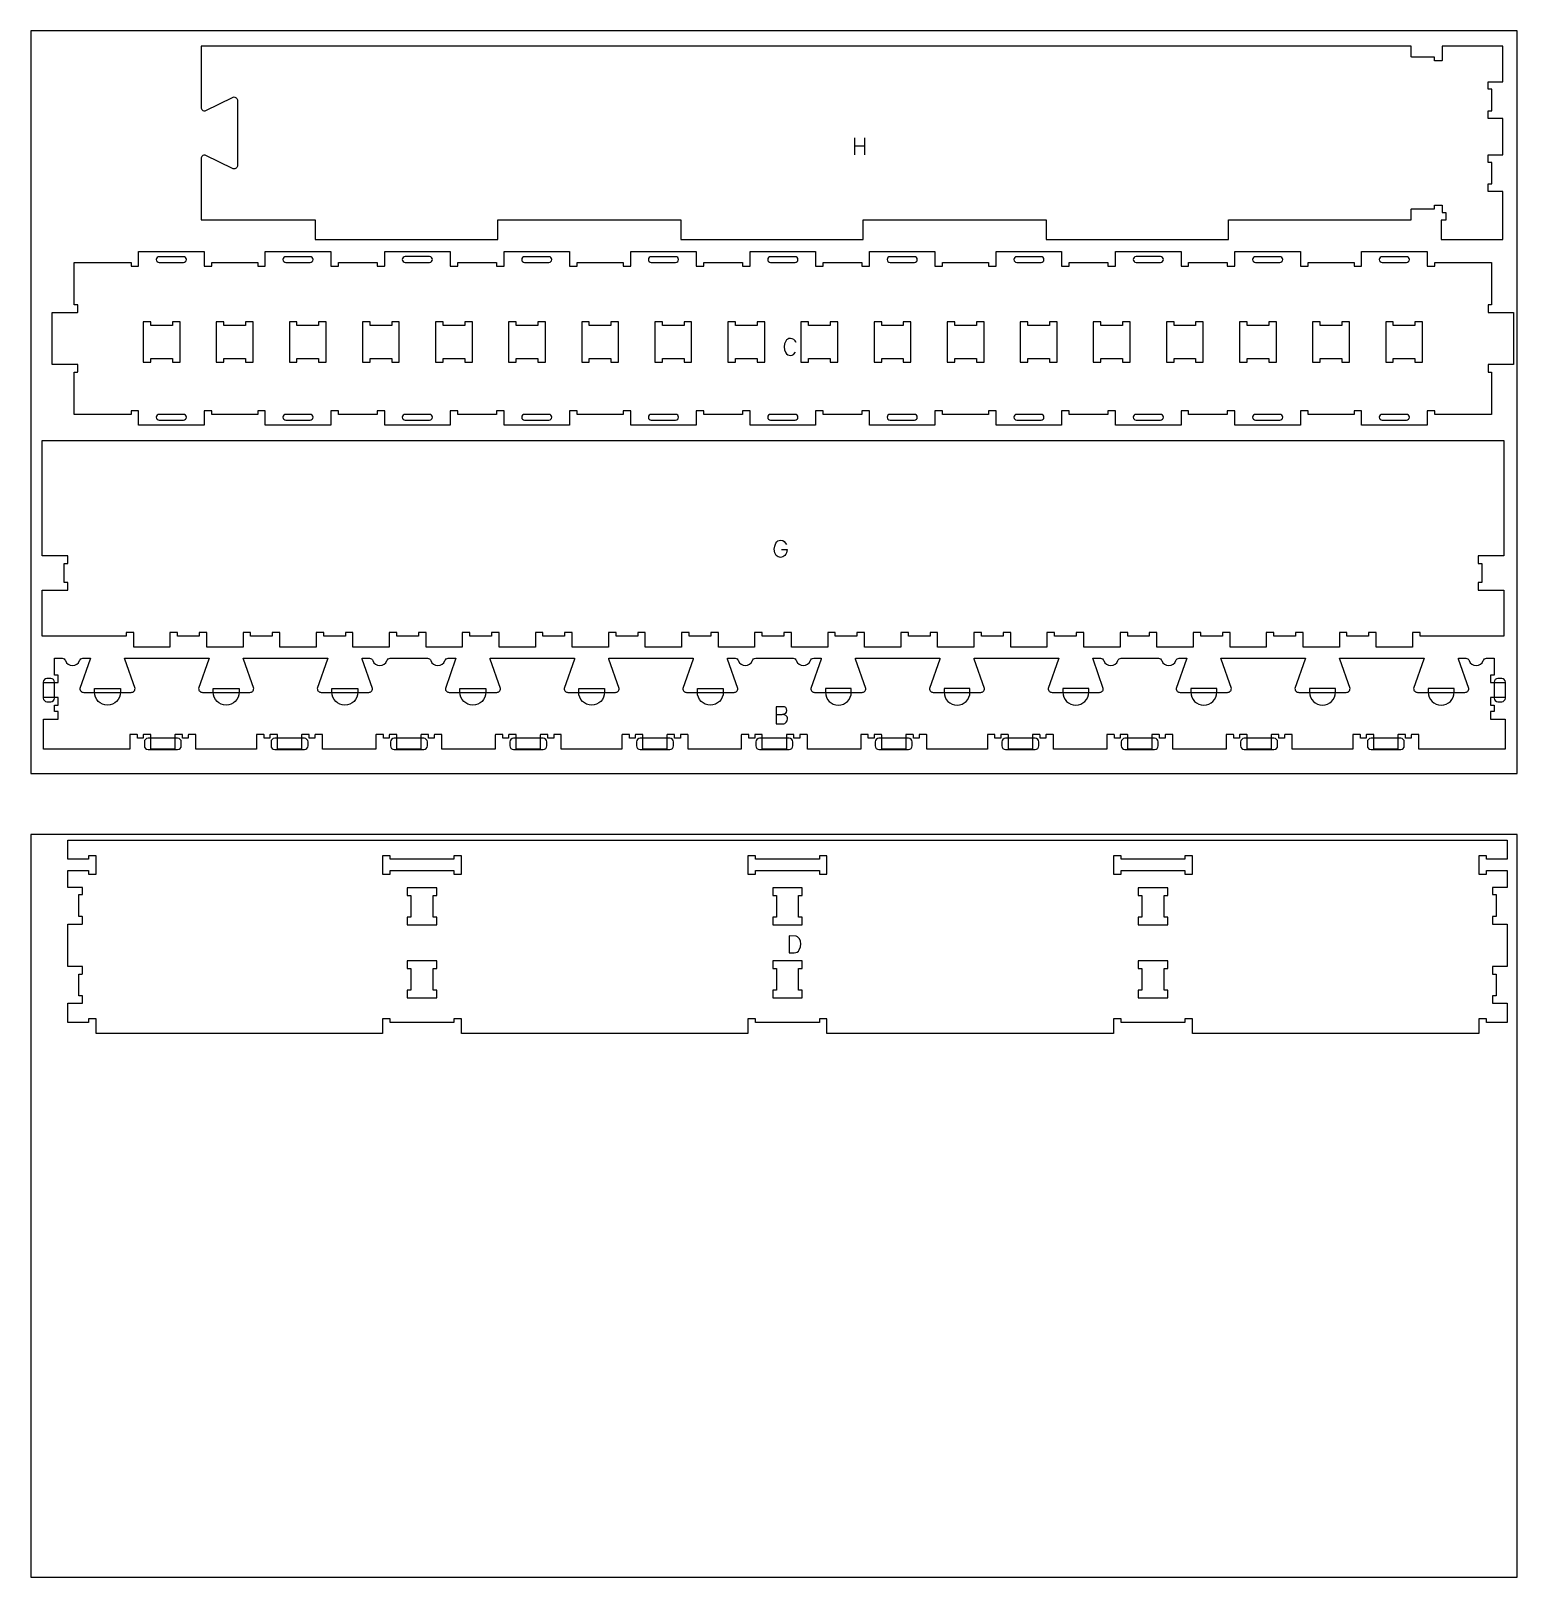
# Model space of a CAD drawing. Header units: millimetres. Extents: x -1220 to 1220, y -2590 to 4787.
# Drawn here: x -1220 to 1220, y -2590 to -50 of the extents above; entities that cross this region are included whole.
import ezdxf

# ---------------------------------------------------------------- set-up
doc = ezdxf.new("R2010")
doc.units = ezdxf.units.MM
for name, color, linetype, true_color in [('0_SHEET_SPRUCEPLY_2440X122', 1, 'Continuous', 0xff0000), ('1_ANYTOOL_1MMDEEP_LABELS_S', 2, 'Continuous', 0xffff00), ('3_ANYTOOL_CUTTHROUGH_INSID', 4, 'Continuous', 0x00ffff), ('4_ANYTOOL_CUTTHROUGH_OUTSI', 5, 'Continuous', 0x0000ff), ('5_ANYTOOL_HALF_MILL_9MM_IN', 3, 'Continuous', 0x00ff00)]:
    doc.layers.add(name, color=color, linetype=linetype, true_color=true_color)

msp = doc.modelspace()

# ---------------------------------------------------------------- linework, layer by layer
at = {"layer": '0_SHEET_SPRUCEPLY_2440X122'}
for points in [[(-1220, -50), (-1220, -1270), (1220, -1270), (1220, -50)], [(-1220, -1370), (-1220, -2590), (1220, -2590), (1220, -1370)]]:
    msp.add_lwpolyline(points, close=True, dxfattribs=at)
at = {"layer": '1_ANYTOOL_1MMDEEP_LABELS_S'}
for p, q in [((132.2, -225.7, 0), (132.2, -253.7, 0)), ((149.3, -253.7, 0), (149.3, -225.7, 0)), ((149.3, -239.4, 0), (132.2, -239.4, 0))]:
    msp.add_line(p, q, dxfattribs=at)
msp.add_lwpolyline([(36.2, -562.1, 0.131103), (32.7, -557.1), (30.1, -555.6), (27, -555.1), (24.6, -555.4), (22.5, -556.2), (20.7, -557.6), (19.2, -559.5), (17.2, -564.1), (16.6, -569.1), (17.2, -574.1), (19.2, -578.7), (20.7, -580.7), (22.6, -582), (24.8, -582.8), (27.3, -583.1), (30, -582.7), (32.2, -581.6), (35.5, -577.7)], format="xyb", dxfattribs=at)
for points in [[(12.3, -901.9), (21.4, -901.9), (20.4, -907.4), (19.4, -909.6), (17.9, -911.5), (14.5, -913.9), (10.8, -914.8), (8.9, -914.6), (7, -914), (3.7, -911.5), (2.3, -909.6), (1.3, -907.3), (0.5, -901.2), (1.1, -896.2), (3, -891.5), (4.4, -889.4), (6.3, -887.9), (8.7, -887), (11.4, -886.7), (14.4, -887.3), (16.8, -888.9), (20.3, -893.7)], [(3.4, -1172.9), (13.2, -1172.8), (18.5, -1171.4), (19.5, -1170.6), (20.3, -1169.4), (20.9, -1166.2), (20.5, -1163.6), (20, -1162.5), (19.3, -1161.7), (18.4, -1161), (17.4, -1160.5), (14.6, -1160.2), (3.4, -1160.2)], [(3.4, -1160.2), (3.4, -1188.2), (12.4, -1188.2), (14.8, -1188.2), (16.4, -1188.1), (17.8, -1187.7), (19.1, -1186.9), (20.1, -1185.8), (21.6, -1183.2), (22.1, -1180.2), (21.9, -1178.4), (21.4, -1176.9), (20.5, -1175.7), (19.4, -1174.8), (16.5, -1173.4), (13.2, -1172.8)]]:
    msp.add_lwpolyline(points, dxfattribs=at)
msp.add_lwpolyline([(24.9, -1536.5), (24.9, -1564.5), (32.9, -1564.4), (35.7, -1564.1), (38.1, -1563.2), (40.1, -1561.7), (41.5, -1559.7), (43.4, -1554.9), (44, -1549.8), (43.4, -1545.5), (41.6, -1541.6), (38.4, -1538), (36.4, -1537.1)], close=True, dxfattribs=at)
at = {"layer": '3_ANYTOOL_CUTTHROUGH_INSID'}
for points in [[(-969.5, -430.4, 1), (-969.5, -420.9), (-1009.5, -420.9, 1), (-1009.5, -430.4)], [(-761.5, -430.4, 1), (-761.5, -420.9), (-801.5, -420.9, 1), (-801.5, -430.4)], [(-565.5, -430.3, 1), (-565.5, -420.8), (-605.5, -420.8, 1), (-605.5, -430.3)], [(-369.5, -430.4, 1), (-369.5, -420.9), (-409.5, -420.9, 1), (-409.5, -430.4)], [(-161.5, -430.4, 1), (-161.5, -420.9), (-201.5, -420.9, 1), (-201.5, -430.4)], [(-5.5, -430.4), (34.5, -430.4, 1), (34.5, -420.9), (-5.5, -420.9, 1)], [(190.5, -430.4), (230.5, -430.4, 1), (230.5, -420.9), (190.5, -420.9, 1)], [(398.5, -430.4), (438.5, -430.4, 1), (438.5, -420.9), (398.5, -420.9, 1)], [(594.5, -430.3), (634.5, -430.3, 1), (634.5, -420.8), (594.5, -420.8, 1)], [(790.5, -430.4), (830.5, -430.4, 1), (830.5, -420.9), (790.5, -420.9, 1)], [(998.5, -430.4), (1038.5, -430.4, 1), (1038.5, -420.9), (998.5, -420.9, 1)], [(-969.5, -679.9), (-1009.5, -679.9, 1), (-1009.5, -689.4), (-969.5, -689.4, 1)], [(-761.5, -679.9), (-801.5, -679.9, 1), (-801.5, -689.4), (-761.5, -689.4, 1)], [(-565.5, -679.9), (-605.5, -679.9, 1), (-605.5, -689.4), (-565.5, -689.4, 1)], [(-369.5, -679.9), (-409.5, -679.9, 1), (-409.5, -689.4), (-369.5, -689.4, 1)], [(-161.5, -679.9), (-201.5, -679.9, 1), (-201.5, -689.4), (-161.5, -689.4, 1)], [(-5.5, -679.9, 1), (-5.5, -689.4), (34.5, -689.4, 1), (34.5, -679.9)], [(190.5, -679.9, 1), (190.5, -689.4), (230.5, -689.4, 1), (230.5, -679.9)], [(398.5, -679.9, 1), (398.5, -689.4), (438.5, -689.4, 1), (438.5, -679.9)], [(594.5, -679.9, 1), (594.5, -689.4), (634.5, -689.4, 1), (634.5, -679.9)], [(790.5, -679.9, 1), (790.5, -689.4), (830.5, -689.4, 1), (830.5, -679.9)], [(998.5, -679.9, 1), (998.5, -689.4), (1038.5, -689.4, 1), (1038.5, -679.9)]]:
    msp.add_lwpolyline(points, format="xyb", close=True, dxfattribs=at)
for points in [[(-1023.2, -588.3), (-987.7, -588.3), (-987.7, -594.3), (-975.2, -594.3), (-975.2, -527.8), (-987.7, -527.8), (-987.7, -533.8), (-1023.2, -533.8), (-1023.2, -527.8), (-1035.7, -527.8), (-1035.7, -594.3), (-1023.2, -594.3)], [(-903.2, -588.3), (-867.7, -588.3), (-867.7, -594.3), (-855.2, -594.3), (-855.2, -527.8), (-867.7, -527.8), (-867.7, -533.8), (-903.2, -533.8), (-903.2, -527.8), (-915.7, -527.8), (-915.7, -594.3), (-903.2, -594.3)], [(-783.2, -588.3), (-747.7, -588.3), (-747.7, -594.3), (-735.2, -594.3), (-735.2, -527.8), (-747.7, -527.8), (-747.7, -533.8), (-783.2, -533.8), (-783.2, -527.8), (-795.7, -527.8), (-795.7, -594.3), (-783.2, -594.3)], [(-663.2, -588.3), (-627.7, -588.3), (-627.7, -594.3), (-615.2, -594.3), (-615.2, -527.8), (-627.7, -527.8), (-627.7, -533.8), (-663.2, -533.8), (-663.2, -527.8), (-675.7, -527.8), (-675.7, -594.3), (-663.2, -594.3)], [(-543.2, -588.3), (-507.7, -588.3), (-507.7, -594.3), (-495.2, -594.3), (-495.2, -527.8), (-507.7, -527.8), (-507.7, -533.8), (-543.2, -533.8), (-543.2, -527.8), (-555.7, -527.8), (-555.7, -594.3), (-543.2, -594.3)], [(-423.2, -588.3), (-387.7, -588.3), (-387.7, -594.3), (-375.2, -594.3), (-375.2, -527.8), (-387.7, -527.8), (-387.7, -533.8), (-423.2, -533.8), (-423.2, -527.8), (-435.7, -527.8), (-435.7, -594.3), (-423.2, -594.3)], [(-303.2, -588.3), (-267.7, -588.3), (-267.7, -594.3), (-255.2, -594.3), (-255.2, -527.8), (-267.7, -527.8), (-267.7, -533.8), (-303.2, -533.8), (-303.2, -527.8), (-315.7, -527.8), (-315.7, -594.3), (-303.2, -594.3)], [(-183.2, -588.3), (-147.7, -588.3), (-147.7, -594.3), (-135.2, -594.3), (-135.2, -527.8), (-147.7, -527.8), (-147.7, -533.8), (-183.2, -533.8), (-183.2, -527.8), (-195.7, -527.8), (-195.7, -594.3), (-183.2, -594.3)], [(-63.2, -588.3), (-27.7, -588.3), (-27.7, -594.3), (-15.2, -594.3), (-15.2, -527.8), (-27.7, -527.8), (-27.7, -533.8), (-63.2, -533.8), (-63.2, -527.8), (-75.7, -527.8), (-75.7, -594.3), (-63.2, -594.3)], [(56.8, -594.3), (56.8, -588.3), (92.3, -588.3), (92.3, -594.3), (104.8, -594.3), (104.8, -527.8), (92.3, -527.8), (92.3, -533.8), (56.8, -533.8), (56.8, -527.8), (44.3, -527.8), (44.3, -594.3)], [(176.8, -594.3), (176.8, -588.3), (212.3, -588.3), (212.3, -594.3), (224.8, -594.3), (224.8, -527.8), (212.3, -527.8), (212.3, -533.8), (176.8, -533.8), (176.8, -527.8), (164.3, -527.8), (164.3, -594.3)], [(296.8, -594.3), (296.8, -588.3), (332.3, -588.3), (332.3, -594.3), (344.8, -594.3), (344.8, -527.8), (332.3, -527.8), (332.3, -533.8), (296.8, -533.8), (296.8, -527.8), (284.3, -527.8), (284.3, -594.3)], [(416.8, -594.3), (416.8, -588.3), (452.3, -588.3), (452.3, -594.3), (464.8, -594.3), (464.8, -527.8), (452.3, -527.8), (452.3, -533.8), (416.8, -533.8), (416.8, -527.8), (404.3, -527.8), (404.3, -594.3)], [(536.8, -594.3), (536.8, -588.3), (572.3, -588.3), (572.3, -594.3), (584.8, -594.3), (584.8, -527.8), (572.3, -527.8), (572.3, -533.8), (536.8, -533.8), (536.8, -527.8), (524.3, -527.8), (524.3, -594.3)], [(656.8, -594.3), (656.8, -588.3), (692.3, -588.3), (692.3, -594.3), (704.8, -594.3), (704.8, -527.8), (692.3, -527.8), (692.3, -533.8), (656.8, -533.8), (656.8, -527.8), (644.3, -527.8), (644.3, -594.3)], [(776.8, -594.3), (776.8, -588.3), (812.3, -588.3), (812.3, -594.3), (824.8, -594.3), (824.8, -527.8), (812.3, -527.8), (812.3, -533.8), (776.8, -533.8), (776.8, -527.8), (764.3, -527.8), (764.3, -594.3)], [(896.8, -594.3), (896.8, -588.3), (932.3, -588.3), (932.3, -594.3), (944.8, -594.3), (944.8, -527.8), (932.3, -527.8), (932.3, -533.8), (896.8, -533.8), (896.8, -527.8), (884.3, -527.8), (884.3, -594.3)], [(1016.8, -594.3), (1016.8, -588.3), (1052.3, -588.3), (1052.3, -594.3), (1064.8, -594.3), (1064.8, -527.8), (1052.3, -527.8), (1052.3, -533.8), (1016.8, -533.8), (1016.8, -527.8), (1004.3, -527.8), (1004.3, -594.3)], [(-513, -1404.9), (-525.5, -1404.9), (-525.5, -1410.9), (-630.2, -1410.9), (-630.2, -1404.9), (-642.7, -1404.9), (-642.7, -1435.4), (-630.2, -1435.4), (-630.2, -1429.4), (-525.5, -1429.4), (-525.5, -1435.4), (-513, -1435.4)], [(87, -1404.9), (74.5, -1404.9), (74.5, -1410.9), (-30.2, -1410.9), (-30.2, -1404.9), (-42.7, -1404.9), (-42.7, -1435.4), (-30.2, -1435.4), (-30.2, -1429.4), (74.5, -1429.4), (74.5, -1435.4), (87, -1435.4)], [(687, -1404.9), (674.5, -1404.9), (674.5, -1410.9), (569.8, -1410.9), (569.8, -1404.9), (557.3, -1404.9), (557.3, -1435.4), (569.8, -1435.4), (569.8, -1429.4), (674.5, -1429.4), (674.5, -1435.4), (687, -1435.4)], [(-602.1, -1470.4), (-596.1, -1470.4), (-596.1, -1505.9), (-602.1, -1505.9), (-602.1, -1518.4), (-553.6, -1518.4), (-553.6, -1505.9), (-559.6, -1505.9), (-559.6, -1470.4), (-553.6, -1470.4), (-553.6, -1457.9), (-602.1, -1457.9)], [(-2.1, -1470.4), (3.9, -1470.4), (3.9, -1505.9), (-2.1, -1505.9), (-2.1, -1518.4), (46.4, -1518.4), (46.4, -1505.9), (40.4, -1505.9), (40.4, -1470.4), (46.4, -1470.4), (46.4, -1457.9), (-2.1, -1457.9)], [(597.9, -1470.4), (603.9, -1470.4), (603.9, -1505.9), (597.9, -1505.9), (597.9, -1518.4), (646.4, -1518.4), (646.4, -1505.9), (640.4, -1505.9), (640.4, -1470.4), (646.4, -1470.4), (646.4, -1457.9), (597.9, -1457.9)], [(-602.1, -1590.4), (-596.1, -1590.4), (-596.1, -1625.9), (-602.1, -1625.9), (-602.1, -1638.4), (-553.6, -1638.4), (-553.6, -1625.9), (-559.6, -1625.9), (-559.6, -1590.4), (-553.6, -1590.4), (-553.6, -1577.9), (-602.1, -1577.9)], [(-2.1, -1590.4), (3.9, -1590.4), (3.9, -1625.9), (-2.1, -1625.9), (-2.1, -1638.4), (46.4, -1638.4), (46.4, -1625.9), (40.4, -1625.9), (40.4, -1590.4), (46.4, -1590.4), (46.4, -1577.9), (-2.1, -1577.9)], [(597.9, -1590.4), (603.9, -1590.4), (603.9, -1625.9), (597.9, -1625.9), (597.9, -1638.4), (646.4, -1638.4), (646.4, -1625.9), (640.4, -1625.9), (640.4, -1590.4), (646.4, -1590.4), (646.4, -1577.9), (597.9, -1577.9)]]:
    msp.add_lwpolyline(points, close=True, dxfattribs=at)
at = {"layer": '4_ANYTOOL_CUTTHROUGH_OUTSI'}
for points in [[(-940.6, -175.6, 0.461531), (-933.9, -181.3), (-887.9, -158.6), (-887.9, -158.6, -0.463455), (-880.6, -164.7), (-880.6, -270.6, -0.463455), (-887.9, -276.7), (-887.9, -276.7), (-933.9, -254.1, 0.461531), (-940.6, -259.7), (-940.6, -360.4), (-753.4, -360.4, -0.414214), (-753.1, -360.7), (-753.1, -392.4), (-453.6, -392.4), (-453.6, -360.7, -0.414214), (-453.4, -360.4), (-153.4, -360.4, -0.414214), (-153.1, -360.7), (-153.1, -392.4), (146.4, -392.4), (146.4, -360.7, -0.414214), (146.6, -360.4), (446.6, -360.4, -0.414214), (446.9, -360.7), (446.9, -392.4), (746.4, -392.4), (746.4, -360.7, -0.414214), (746.6, -360.4), (1046.4, -360.4), (1046.4, -342.7, -0.414214), (1046.6, -342.4), (1084.4, -342.4), (1084.4, -336.7, -0.414214), (1084.6, -336.4), (1096.6, -336.4, -0.414214), (1096.9, -336.7), (1096.9, -348.4), (1102.6, -348.4, -0.414214), (1102.9, -348.7), (1102.9, -360.7, -0.414214), (1102.6, -360.9), (1095.5, -360.9), (1095.5, -392.4), (1196.4, -392.4), (1196.4, -313.9), (1172.6, -313.9, -0.414214), (1172.4, -313.7), (1172.4, -301.7, -0.414214), (1172.6, -301.4), (1178.4, -301.4), (1178.4, -265.9), (1172.6, -265.9, -0.414214), (1172.4, -265.7), (1172.4, -253.7, -0.414214), (1172.6, -253.4), (1196.4, -253.4), (1196.4, -193.9), (1172.6, -193.9, -0.414214), (1172.4, -193.7), (1172.4, -181.7, -0.414214), (1172.6, -181.4), (1178.4, -181.4), (1178.4, -145.9), (1172.6, -145.9, -0.414214), (1172.4, -145.7), (1172.4, -133.7, -0.414214), (1172.6, -133.4), (1196.4, -133.4), (1196.4, -74.9), (1096.9, -74.9), (1096.9, -98.7, -0.414214), (1096.6, -98.9), (1084.6, -98.9, -0.414214), (1084.4, -98.7), (1084.4, -92.9), (1046.6, -92.9, -0.414214), (1046.4, -92.7), (1046.4, -74.9), (-940.6, -74.9)], [(-115.2, -674.1, 0.414214), (-115.5, -673.9), (-127.5, -673.9, 0.414214), (-127.7, -674.1), (-127.7, -697.9), (-235.2, -697.9), (-235.2, -674.1, 0.414214), (-235.5, -673.9), (-247.5, -673.9, 0.414214), (-247.7, -674.1), (-247.7, -679.9), (-323.2, -679.9), (-323.2, -674.1, 0.414214), (-323.5, -673.9), (-335.5, -673.9, 0.414214), (-335.7, -674.1), (-335.7, -697.9), (-443.2, -697.9), (-443.2, -674.1, 0.414214), (-443.5, -673.9), (-455.5, -673.9, 0.414214), (-455.7, -674.1), (-455.7, -679.9), (-519.2, -679.9), (-519.2, -674.2, 0.414214), (-519.5, -673.9), (-531.5, -673.9, 0.414214), (-531.7, -674.2), (-531.7, -697.9), (-639.2, -697.9), (-639.2, -674.2, 0.414214), (-639.5, -673.9), (-651.5, -673.9, 0.414214), (-651.7, -674.2), (-651.7, -679.9), (-715.2, -679.9), (-715.2, -674.1, 0.414214), (-715.5, -673.9), (-727.5, -673.9, 0.414214), (-727.7, -674.1), (-727.7, -697.9), (-835.2, -697.9), (-835.2, -674.1, 0.414214), (-835.5, -673.9), (-847.5, -673.9, 0.414214), (-847.7, -674.1), (-847.7, -679.9), (-923.2, -679.9), (-923.2, -674.1, 0.414214), (-923.5, -673.9), (-935.5, -673.9, 0.414214), (-935.7, -674.1), (-935.7, -697.9), (-1043.2, -697.9), (-1043.2, -674.1, 0.414214), (-1043.5, -673.9), (-1055.5, -673.9, 0.414214), (-1055.7, -674.1), (-1055.7, -679.9), (-1149.2, -679.9), (-1149.2, -610.4), (-1143.5, -610.4, 0.414214), (-1143.2, -610.1), (-1143.2, -598.1, 0.414214), (-1143.5, -597.9), (-1185.2, -597.9), (-1185.2, -512.4), (-1143.5, -512.4, 0.414214), (-1143.2, -512.1), (-1143.2, -500.1, 0.414214), (-1143.5, -499.9), (-1149.2, -499.9), (-1149.2, -430.4), (-1055.7, -430.4), (-1055.7, -436.1, 0.414214), (-1055.5, -436.4), (-1043.5, -436.4, 0.414214), (-1043.2, -436.1), (-1043.2, -412.4), (-935.7, -412.4), (-935.7, -436.1, 0.414214), (-935.5, -436.4), (-923.5, -436.4, 0.414214), (-923.2, -436.1), (-923.2, -430.4), (-847.7, -430.4), (-847.7, -436.1, 0.414214), (-847.5, -436.4), (-835.5, -436.4, 0.414214), (-835.2, -436.1), (-835.2, -412.4), (-727.7, -412.4), (-727.7, -436.1, 0.414214), (-727.5, -436.4), (-715.5, -436.4, 0.414214), (-715.2, -436.1), (-715.2, -430.4), (-651.7, -430.3), (-651.7, -436.1, 0.414214), (-651.5, -436.3), (-639.5, -436.3, 0.414214), (-639.2, -436.1), (-639.2, -412.3), (-531.7, -412.3), (-531.7, -436.1, 0.414214), (-531.5, -436.3), (-519.5, -436.3, 0.414214), (-519.2, -436.1), (-519.2, -430.3), (-455.7, -430.4), (-455.7, -436.1, 0.414214), (-455.5, -436.4), (-443.5, -436.4, 0.414214), (-443.2, -436.1), (-443.2, -412.4), (-335.7, -412.4), (-335.7, -436.1, 0.414214), (-335.5, -436.4), (-323.5, -436.4, 0.414214), (-323.2, -436.1), (-323.2, -430.4), (-247.7, -430.4), (-247.7, -436.1, 0.414214), (-247.5, -436.4), (-235.5, -436.4, 0.414214), (-235.2, -436.1), (-235.2, -412.4), (-127.7, -412.4), (-127.7, -436.1, 0.414214), (-127.5, -436.4), (-115.5, -436.4, 0.414214), (-115.2, -436.1), (-115.2, -430.4), (-51.7, -430.4), (-51.7, -436.1, 0.414214), (-51.5, -436.4), (-39.5, -436.4, 0.414214), (-39.2, -436.1), (-39.2, -412.4), (68.3, -412.4), (68.3, -436.1, 0.414214), (68.5, -436.4), (80.5, -436.4, 0.414214), (80.8, -436.1), (80.8, -430.4), (144.3, -430.4), (144.3, -436.1, 0.414214), (144.5, -436.4), (156.5, -436.4, 0.414214), (156.8, -436.1), (156.8, -412.4), (264.3, -412.4), (264.3, -436.1, 0.414214), (264.5, -436.4), (276.5, -436.4, 0.414214), (276.8, -436.1), (276.8, -430.4), (352.3, -430.4), (352.3, -436.1, 0.414214), (352.5, -436.4), (364.5, -436.4, 0.414214), (364.8, -436.1), (364.8, -412.4), (472.3, -412.4), (472.3, -436.1, 0.414214), (472.5, -436.4), (484.5, -436.4, 0.414214), (484.8, -436.1), (484.8, -430.4), (548.3, -430.3), (548.3, -436.1, 0.414214), (548.5, -436.3), (560.5, -436.3, 0.414214), (560.8, -436.1), (560.8, -412.3), (668.3, -412.3), (668.3, -436.1, 0.414214), (668.5, -436.3), (680.5, -436.3, 0.414214), (680.8, -436.1), (680.8, -430.3), (744.3, -430.4), (744.3, -436.1, 0.414214), (744.5, -436.4), (756.5, -436.4, 0.414214), (756.8, -436.1), (756.8, -412.4), (864.3, -412.4), (864.3, -436.1, 0.414214), (864.5, -436.4), (876.5, -436.4, 0.414214), (876.8, -436.1), (876.8, -430.4), (952.3, -430.4), (952.3, -436.1, 0.414214), (952.5, -436.4), (964.5, -436.4, 0.414214), (964.8, -436.1), (964.8, -412.4), (1072.3, -412.4), (1072.3, -436.1, 0.414214), (1072.5, -436.4), (1084.5, -436.4, 0.414214), (1084.8, -436.1), (1084.8, -430.4), (1178.3, -430.4), (1178.3, -499.9), (1172.5, -499.9, 0.414214), (1172.3, -500.1), (1172.3, -512.1, 0.414214), (1172.5, -512.4), (1214.3, -512.4), (1214.3, -597.9), (1172.5, -597.9, 0.414214), (1172.3, -598.1), (1172.3, -610.1, 0.414214), (1172.5, -610.4), (1178.3, -610.4), (1178.3, -679.9), (1084.8, -679.9), (1084.8, -674.1, 0.414214), (1084.5, -673.9), (1072.5, -673.9, 0.414214), (1072.3, -674.1), (1072.3, -697.9), (964.8, -697.9), (964.8, -674.1, 0.414214), (964.5, -673.9), (952.5, -673.9, 0.414214), (952.3, -674.1), (952.3, -679.9), (876.8, -679.9), (876.8, -674.1, 0.414214), (876.5, -673.9), (864.5, -673.9, 0.414214), (864.3, -674.1), (864.3, -697.9), (756.8, -697.9), (756.8, -674.1, 0.414214), (756.5, -673.9), (744.5, -673.9, 0.414214), (744.3, -674.1), (744.3, -679.9), (680.8, -679.9), (680.8, -674.2, 0.414214), (680.5, -673.9), (668.5, -673.9, 0.414214), (668.3, -674.2), (668.3, -697.9), (560.8, -697.9), (560.8, -674.2, 0.414214), (560.5, -673.9), (548.5, -673.9, 0.414214), (548.3, -674.2), (548.3, -679.9), (484.8, -679.9), (484.8, -674.1, 0.414214), (484.5, -673.9), (472.5, -673.9, 0.414214), (472.3, -674.1), (472.3, -697.9), (364.8, -697.9), (364.8, -674.1, 0.414214), (364.5, -673.9), (352.5, -673.9, 0.414214), (352.3, -674.1), (352.3, -679.9), (276.8, -679.9), (276.8, -674.1, 0.414214), (276.5, -673.9), (264.5, -673.9, 0.414214), (264.3, -674.1), (264.3, -697.9), (156.8, -697.9), (156.8, -674.1, 0.414214), (156.5, -673.9), (144.5, -673.9, 0.414214), (144.3, -674.1), (144.3, -679.9), (80.8, -679.9), (80.8, -674.1, 0.414214), (80.5, -673.9), (68.5, -673.9, 0.414214), (68.3, -674.1), (68.3, -697.9), (-39.2, -697.9), (-39.2, -674.1, 0.414214), (-39.5, -673.9), (-51.5, -673.9, 0.414214), (-51.7, -674.1), (-51.7, -679.9), (-115.2, -679.9)], [(1060.7, -1038.4, 0.414214), (1060.5, -1038.2), (1048.5, -1038.2, 0.414214), (1048.2, -1038.4), (1048.2, -1062.2), (988.7, -1062.2), (988.7, -1038.4, 0.414214), (988.5, -1038.2), (976.5, -1038.2, 0.414214), (976.2, -1038.4), (976.2, -1044.2), (940.7, -1044.2), (940.7, -1038.4, 0.414214), (940.5, -1038.2), (928.5, -1038.2, 0.414214), (928.2, -1038.4), (928.2, -1062.2), (868.7, -1062.2), (868.7, -1038.4, 0.414214), (868.5, -1038.2), (856.5, -1038.2, 0.414214), (856.2, -1038.4), (856.2, -1044.2), (820.7, -1044.2), (820.7, -1038.4, 0.414214), (820.5, -1038.2), (808.5, -1038.2, 0.414214), (808.2, -1038.4), (808.2, -1062.2), (748.7, -1062.2), (748.7, -1038.4, 0.414214), (748.5, -1038.2), (736.5, -1038.2, 0.414214), (736.2, -1038.4), (736.2, -1044.2), (700.7, -1044.2), (700.7, -1038.4, 0.414214), (700.5, -1038.2), (688.5, -1038.2, 0.414214), (688.2, -1038.4), (688.2, -1062.2), (628.7, -1062.2), (628.7, -1038.4, 0.414214), (628.5, -1038.2), (616.5, -1038.2, 0.414214), (616.2, -1038.4), (616.2, -1044.2), (580.7, -1044.2), (580.7, -1038.4, 0.414214), (580.5, -1038.2), (568.5, -1038.2, 0.414214), (568.2, -1038.4), (568.2, -1062.2), (508.7, -1062.2), (508.7, -1038.4, 0.414214), (508.5, -1038.2), (496.5, -1038.2, 0.414214), (496.2, -1038.4), (496.2, -1044.2), (460.7, -1044.2), (460.7, -1038.4, 0.414214), (460.5, -1038.2), (448.5, -1038.2, 0.414214), (448.2, -1038.4), (448.2, -1062.2), (388.7, -1062.2), (388.7, -1038.4, 0.414214), (388.5, -1038.2), (376.5, -1038.2, 0.414214), (376.2, -1038.4), (376.2, -1044.2), (340.7, -1044.2), (340.7, -1038.4, 0.414214), (340.5, -1038.2), (328.5, -1038.2, 0.414214), (328.2, -1038.4), (328.2, -1062.2), (268.7, -1062.2), (268.7, -1038.4, 0.414214), (268.5, -1038.2), (256.5, -1038.2, 0.414214), (256.2, -1038.4), (256.2, -1044.2), (220.7, -1044.2), (220.7, -1038.4, 0.414213), (220.5, -1038.2), (208.5, -1038.2, 0.414214), (208.2, -1038.4), (208.2, -1062.2), (148.7, -1062.2), (148.7, -1038.4, 0.414214), (148.5, -1038.2), (136.5, -1038.2, 0.414214), (136.2, -1038.4), (136.2, -1044.2), (100.7, -1044.2), (100.7, -1038.4, 0.414213), (100.5, -1038.2), (88.5, -1038.2, 0.414214), (88.2, -1038.4), (88.2, -1062.2), (28.7, -1062.2), (28.7, -1038.4, 0.414214), (28.5, -1038.2), (16.5, -1038.2, 0.414214), (16.2, -1038.4), (16.2, -1044.2), (-19.3, -1044.2), (-19.3, -1038.4, 0.414214), (-19.5, -1038.2), (-31.5, -1038.2, 0.414214), (-31.8, -1038.4), (-31.8, -1062.2), (-91.3, -1062.2), (-91.3, -1038.4, 0.414214), (-91.5, -1038.2), (-103.5, -1038.2, 0.414214), (-103.8, -1038.4), (-103.8, -1044.2), (-139.3, -1044.2), (-139.3, -1038.4, 0.414214), (-139.5, -1038.2), (-151.5, -1038.2, 0.414214), (-151.8, -1038.4), (-151.8, -1062.2), (-211.3, -1062.2), (-211.3, -1038.4, 0.414214), (-211.5, -1038.2), (-223.5, -1038.2, 0.414214), (-223.8, -1038.4), (-223.8, -1044.2), (-259.3, -1044.2), (-259.3, -1038.4, 0.414214), (-259.5, -1038.2), (-271.5, -1038.2, 0.414214), (-271.8, -1038.4), (-271.8, -1062.2), (-331.3, -1062.2), (-331.3, -1038.4, 0.414214), (-331.5, -1038.2), (-343.5, -1038.2, 0.414214), (-343.8, -1038.4), (-343.8, -1044.2), (-379.3, -1044.2), (-379.3, -1038.4, 0.414214), (-379.5, -1038.2), (-391.5, -1038.2, 0.414214), (-391.8, -1038.4), (-391.8, -1062.2), (-451.3, -1062.2), (-451.3, -1038.4, 0.414214), (-451.5, -1038.2), (-463.5, -1038.2, 0.414214), (-463.8, -1038.4), (-463.8, -1044.2), (-499.3, -1044.2), (-499.3, -1038.4, 0.414214), (-499.5, -1038.2), (-511.5, -1038.2, 0.414214), (-511.8, -1038.4), (-511.8, -1062.2), (-571.3, -1062.2), (-571.3, -1038.4, 0.414214), (-571.5, -1038.2), (-583.5, -1038.2, 0.414214), (-583.8, -1038.4), (-583.8, -1044.2), (-619.3, -1044.2), (-619.3, -1038.4, 0.414214), (-619.5, -1038.2), (-631.5, -1038.2, 0.414214), (-631.8, -1038.4), (-631.8, -1062.2), (-691.3, -1062.2), (-691.3, -1038.4, 0.414214), (-691.5, -1038.2), (-703.5, -1038.2, 0.414214), (-703.8, -1038.4), (-703.8, -1044.2), (-739.3, -1044.2), (-739.3, -1038.4, 0.414214), (-739.5, -1038.2), (-751.5, -1038.2, 0.414214), (-751.8, -1038.4), (-751.8, -1062.2), (-811.3, -1062.2), (-811.3, -1038.4, 0.414214), (-811.5, -1038.2), (-823.5, -1038.2, 0.414214), (-823.8, -1038.4), (-823.8, -1044.2), (-859.3, -1044.2), (-859.3, -1038.4, 0.414214), (-859.5, -1038.2), (-871.5, -1038.2, 0.414214), (-871.8, -1038.4), (-871.8, -1062.2), (-931.3, -1062.2), (-931.3, -1038.4, 0.414214), (-931.5, -1038.2), (-943.5, -1038.2, 0.414214), (-943.8, -1038.4), (-943.8, -1044.2), (-979.3, -1044.2), (-979.3, -1038.4, 0.414214), (-979.5, -1038.2), (-991.5, -1038.2, 0.414214), (-991.8, -1038.4), (-991.8, -1062.2), (-1051.3, -1062.2), (-1051.3, -1038.4, 0.414214), (-1051.5, -1038.2), (-1063.5, -1038.2, 0.414214), (-1063.8, -1038.4), (-1063.8, -1044.2), (-1201.3, -1044.2), (-1201.3, -968.7), (-1159.5, -968.7, 0.414214), (-1159.3, -968.4), (-1159.3, -956.4, 0.414214), (-1159.5, -956.2), (-1165.3, -956.2), (-1165.3, -924.7), (-1159.5, -924.7, 0.414214), (-1159.3, -924.4), (-1159.3, -912.4, 0.414214), (-1159.5, -912.2), (-1201.3, -912.2), (-1201.3, -722.7), (1198.2, -722.7), (1198.2, -912.2), (1156.5, -912.2, 0.414214), (1156.2, -912.4), (1156.2, -924.4, 0.414214), (1156.5, -924.7), (1162.2, -924.7), (1162.2, -956.2), (1156.5, -956.2, 0.414214), (1156.2, -956.4), (1156.2, -968.4, 0.414214), (1156.5, -968.7), (1198.2, -968.7), (1198.2, -1044.2), (1060.7, -1044.2)], [(-30.1, -1080.6), (31.2, -1080.6, -0.317837), (36.6, -1084.5, 0.707107), (59.7, -1084.5, -0.317837), (65.2, -1080.6), (77.6, -1080.6), (77.3, -1082), (60.4, -1130.3), (60.4, -1130.4, 0.414214), (66.7, -1136.6), (144.7, -1136.6, 0.414214), (150.9, -1130.4), (150.9, -1130.3), (134, -1082), (133.8, -1080.6), (272.5, -1080.6), (272.2, -1082), (255.3, -1130.3), (255.3, -1130.4, 0.414214), (261.6, -1136.6), (339.6, -1136.6, 0.414214), (345.8, -1130.4), (345.8, -1130.3), (328.9, -1082), (328.7, -1080.6), (467.4, -1080.6), (467.1, -1082), (450.2, -1130.3), (450.2, -1130.4, 0.414214), (456.5, -1136.6), (534.5, -1136.6, 0.414214), (540.7, -1130.4), (540.7, -1130.3), (523.8, -1082), (523.6, -1080.6), (536, -1080.6, -0.317837), (541.4, -1084.5, 0.707107), (564.5, -1084.5, -0.317837), (569.9, -1080.6), (631.2, -1080.6, -0.317837), (636.6, -1084.5, 0.707107), (659.7, -1084.5, -0.317837), (665.2, -1080.6), (677.6, -1080.6), (677.3, -1082), (660.4, -1130.3), (660.4, -1130.4, 0.414214), (666.7, -1136.6), (744.7, -1136.6, 0.414214), (750.9, -1130.4), (750.9, -1130.3), (734, -1082), (733.8, -1080.6), (872.5, -1080.6), (872.2, -1082), (855.3, -1130.3), (855.3, -1130.4, 0.414214), (861.6, -1136.6), (939.6, -1136.6, 0.414214), (945.8, -1130.4), (945.8, -1130.3), (928.9, -1082), (928.7, -1080.6), (1067.4, -1080.6), (1067.1, -1082), (1050.2, -1130.3), (1050.2, -1130.4, 0.414214), (1056.5, -1136.6), (1134.5, -1136.6, 0.414214), (1140.7, -1130.4), (1140.7, -1130.3), (1123.8, -1082), (1123.6, -1080.6), (1136, -1080.6, -0.317837), (1141.4, -1084.5, 0.707107), (1164.5, -1084.5, -0.317837), (1169.9, -1080.6), (1182.3, -1080.6), (1182.3, -1108.1), (1176.6, -1108.1, 0.414214), (1176.3, -1108.4), (1176.3, -1120.4, 0.414214), (1176.6, -1120.6), (1200.3, -1120.6), (1200.3, -1145.1), (1176.6, -1145.1, 0.414214), (1176.3, -1145.4), (1176.3, -1157.4, 0.414214), (1176.6, -1157.6), (1182.3, -1157.6), (1182.3, -1168.1), (1176.6, -1168.1, 0.414214), (1176.3, -1168.4), (1176.3, -1180.4, 0.414214), (1176.6, -1180.6), (1200.3, -1180.6), (1200.3, -1230.1), (1058.8, -1230.1), (1058.8, -1206.4, 0.414214), (1058.6, -1206.1), (1046.6, -1206.1, 0.414214), (1046.3, -1206.4), (1046.3, -1212.1), (1036.8, -1212.1), (1036.8, -1206.4, 0.414214), (1036.6, -1206.1), (1024.6, -1206.1, 0.414214), (1024.3, -1206.4), (1024.3, -1230.1), (984.8, -1230.1), (984.8, -1206.4, 0.414214), (984.6, -1206.1), (972.6, -1206.1, 0.414214), (972.3, -1206.4), (972.3, -1212.1), (962.8, -1212.1), (962.8, -1206.4, 0.414214), (962.6, -1206.1), (950.6, -1206.1, 0.414214), (950.3, -1206.4), (950.3, -1230.1), (850.8, -1230.1), (850.8, -1206.4, 0.414214), (850.6, -1206.1), (838.6, -1206.1, 0.414214), (838.3, -1206.4), (838.3, -1212.1), (828.8, -1212.1), (828.8, -1206.4, 0.414214), (828.6, -1206.1), (816.6, -1206.1, 0.414214), (816.3, -1206.4), (816.3, -1230.1), (776.8, -1230.1), (776.8, -1206.4, 0.414214), (776.6, -1206.1), (764.6, -1206.1, 0.414214), (764.3, -1206.4), (764.3, -1212.1), (754.8, -1212.1), (754.8, -1206.4, 0.414214), (754.6, -1206.1), (742.6, -1206.1, 0.414214), (742.3, -1206.4), (742.3, -1230.1), (654.8, -1230.1), (654.8, -1206.4, 0.414214), (654.6, -1206.1), (642.6, -1206.1, 0.414214), (642.3, -1206.4), (642.3, -1212.1), (632.8, -1212.1), (632.8, -1206.4, 0.414214), (632.6, -1206.1), (620.6, -1206.1, 0.414214), (620.3, -1206.4), (620.3, -1230.1), (580.8, -1230.1), (580.8, -1206.4, 0.414214), (580.6, -1206.1), (568.6, -1206.1, 0.414214), (568.3, -1206.4), (568.3, -1212.1), (558.8, -1212.1), (558.8, -1206.4, 0.414214), (558.6, -1206.1), (546.6, -1206.1, 0.414214), (546.3, -1206.4), (546.3, -1230.1), (458.8, -1230.1), (458.8, -1206.4, 0.414214), (458.6, -1206.1), (446.6, -1206.1, 0.414214), (446.3, -1206.4), (446.3, -1212.1), (436.8, -1212.1), (436.8, -1206.4, 0.414214), (436.6, -1206.1), (424.6, -1206.1, 0.414214), (424.3, -1206.4), (424.3, -1230.1), (384.8, -1230.1), (384.8, -1206.4, 0.414214), (384.6, -1206.1), (372.6, -1206.1, 0.414214), (372.3, -1206.4), (372.3, -1212.1), (362.8, -1212.1), (362.8, -1206.4, 0.414214), (362.6, -1206.1), (350.6, -1206.1, 0.414214), (350.3, -1206.4), (350.3, -1230.1), (250.8, -1230.1), (250.8, -1206.4, 0.414214), (250.6, -1206.1), (238.6, -1206.1, 0.414214), (238.3, -1206.4), (238.3, -1212.1), (228.8, -1212.1), (228.8, -1206.4, 0.414214), (228.6, -1206.1), (216.6, -1206.1, 0.414214), (216.3, -1206.4), (216.3, -1230.1), (176.8, -1230.1), (176.8, -1206.4, 0.414214), (176.6, -1206.1), (164.6, -1206.1, 0.414214), (164.3, -1206.4), (164.3, -1212.1), (154.8, -1212.1), (154.8, -1206.4, 0.414214), (154.6, -1206.1), (142.6, -1206.1, 0.414214), (142.3, -1206.4), (142.3, -1230.1), (54.8, -1230.1), (54.8, -1206.4, 0.414214), (54.6, -1206.1), (42.6, -1206.1, 0.414214), (42.3, -1206.4), (42.3, -1212.1), (32.8, -1212.1), (32.8, -1206.4, 0.414214), (32.6, -1206.1), (20.6, -1206.1, 0.414214), (20.3, -1206.4), (20.3, -1230.1), (-19.2, -1230.1), (-19.2, -1206.4, 0.414214), (-19.4, -1206.1), (-31.4, -1206.1, 0.414214), (-31.7, -1206.4), (-31.7, -1212.1), (-41.2, -1212.1), (-41.2, -1206.4, 0.414214), (-41.4, -1206.1), (-53.4, -1206.1, 0.414214), (-53.7, -1206.4), (-53.7, -1230.1), (-141.2, -1230.1), (-141.2, -1206.4, 0.414214), (-141.4, -1206.1), (-153.4, -1206.1, 0.414214), (-153.7, -1206.4), (-153.7, -1212.1), (-163.2, -1212.1), (-163.2, -1206.4, 0.414214), (-163.4, -1206.1), (-175.4, -1206.1, 0.414214), (-175.7, -1206.4), (-175.7, -1230.1), (-215.2, -1230.1), (-215.2, -1206.4, 0.414214), (-215.4, -1206.1), (-227.4, -1206.1, 0.414214), (-227.7, -1206.4), (-227.7, -1212.1), (-237.2, -1212.1), (-237.2, -1206.4, 0.414214), (-237.4, -1206.1), (-249.4, -1206.1, 0.414214), (-249.7, -1206.4), (-249.7, -1230.1), (-349.2, -1230.1), (-349.2, -1206.4, 0.414214), (-349.4, -1206.1), (-361.4, -1206.1, 0.414214), (-361.7, -1206.4), (-361.7, -1212.1), (-371.2, -1212.1), (-371.2, -1206.4, 0.414214), (-371.4, -1206.1), (-383.4, -1206.1, 0.414214), (-383.7, -1206.4), (-383.7, -1230.1), (-423.2, -1230.1), (-423.2, -1206.4, 0.414214), (-423.4, -1206.1), (-435.4, -1206.1, 0.414214), (-435.7, -1206.4), (-435.7, -1212.1), (-445.2, -1212.1), (-445.2, -1206.4, 0.414214), (-445.4, -1206.1), (-457.4, -1206.1, 0.414214), (-457.7, -1206.4), (-457.7, -1230.1), (-545.2, -1230.1), (-545.2, -1206.4, 0.414214), (-545.4, -1206.1), (-557.4, -1206.1, 0.414214), (-557.7, -1206.4), (-557.7, -1212.1), (-567.2, -1212.1), (-567.2, -1206.4, 0.414214), (-567.4, -1206.1), (-579.4, -1206.1, 0.414214), (-579.7, -1206.4), (-579.7, -1230.1), (-619.2, -1230.1), (-619.2, -1206.4, 0.414214), (-619.4, -1206.1), (-631.4, -1206.1, 0.414214), (-631.7, -1206.4), (-631.7, -1212.1), (-641.2, -1212.1), (-641.2, -1206.4, 0.414214), (-641.4, -1206.1), (-653.4, -1206.1, 0.414214), (-653.7, -1206.4), (-653.7, -1230.1), (-741.2, -1230.1), (-741.2, -1206.4, 0.414214), (-741.4, -1206.1), (-753.4, -1206.1, 0.414214), (-753.7, -1206.4), (-753.7, -1212.1), (-763.2, -1212.1), (-763.2, -1206.4, 0.414214), (-763.4, -1206.1), (-775.4, -1206.1, 0.414214), (-775.7, -1206.4), (-775.7, -1230.1), (-815.2, -1230.1), (-815.2, -1206.4, 0.414214), (-815.4, -1206.1), (-827.4, -1206.1, 0.414214), (-827.7, -1206.4), (-827.7, -1212.1), (-837.2, -1212.1), (-837.2, -1206.4, 0.414214), (-837.4, -1206.1), (-849.4, -1206.1, 0.414214), (-849.7, -1206.4), (-849.7, -1230.1), (-949.2, -1230.1), (-949.2, -1206.4, 0.414214), (-949.4, -1206.1), (-961.4, -1206.1, 0.414214), (-961.7, -1206.4), (-961.7, -1212.1), (-971.2, -1212.1), (-971.2, -1206.4, 0.414214), (-971.4, -1206.1), (-983.4, -1206.1, 0.414214), (-983.7, -1206.4), (-983.7, -1230.1), (-1023.2, -1230.1), (-1023.2, -1206.4, 0.414214), (-1023.4, -1206.1), (-1035.4, -1206.1, 0.414214), (-1035.7, -1206.4), (-1035.7, -1212.1), (-1045.2, -1212.1), (-1045.2, -1206.4, 0.414214), (-1045.4, -1206.1), (-1057.4, -1206.1, 0.414214), (-1057.7, -1206.4), (-1057.7, -1230.1), (-1199.2, -1230.1), (-1199.2, -1180.6), (-1175.4, -1180.6, 0.414214), (-1175.2, -1180.4), (-1175.2, -1168.4, 0.414214), (-1175.4, -1168.1), (-1181.2, -1168.1), (-1181.2, -1157.6), (-1175.4, -1157.6, 0.414214), (-1175.2, -1157.4), (-1175.2, -1145.4, 0.414214), (-1175.4, -1145.1), (-1199.2, -1145.1), (-1199.2, -1120.6), (-1175.4, -1120.6, 0.414214), (-1175.2, -1120.4), (-1175.2, -1108.4, 0.414214), (-1175.4, -1108.1), (-1181.2, -1108.1), (-1181.2, -1080.6), (-1168.8, -1080.6, -0.317837), (-1163.4, -1084.5, 0.707107), (-1140.3, -1084.5, -0.317837), (-1134.8, -1080.6), (-1122.4, -1080.6), (-1122.7, -1082), (-1139.6, -1130.3), (-1139.6, -1130.4, 0.414214), (-1133.3, -1136.6), (-1055.3, -1136.6, 0.414214), (-1049.1, -1130.4), (-1049.1, -1130.3), (-1066, -1082), (-1066.2, -1080.6), (-927.5, -1080.6), (-927.8, -1082), (-944.7, -1130.3), (-944.7, -1130.4, 0.414214), (-938.4, -1136.6), (-860.4, -1136.6, 0.414214), (-854.2, -1130.4), (-854.2, -1130.3), (-871.1, -1082), (-871.3, -1080.6), (-732.6, -1080.6), (-732.9, -1082), (-749.8, -1130.3), (-749.8, -1130.4, 0.414214), (-743.5, -1136.6), (-665.5, -1136.6, 0.414214), (-659.3, -1130.4), (-659.3, -1130.3), (-676.2, -1082), (-676.4, -1080.6), (-664, -1080.6, -0.317837), (-658.6, -1084.5, 0.707107), (-635.5, -1084.5, -0.317837), (-630.1, -1080.6), (-568.8, -1080.6, -0.317837), (-563.4, -1084.5, 0.707107), (-540.3, -1084.5, -0.317837), (-534.8, -1080.6), (-522.4, -1080.6), (-522.7, -1082), (-539.6, -1130.3), (-539.6, -1130.4, 0.414214), (-533.3, -1136.6), (-455.3, -1136.6, 0.414214), (-449.1, -1130.4), (-449.1, -1130.3), (-466, -1082), (-466.2, -1080.6), (-327.5, -1080.6), (-327.8, -1082), (-344.7, -1130.3), (-344.7, -1130.4, 0.414214), (-338.4, -1136.6), (-260.4, -1136.6, 0.414214), (-254.2, -1130.4), (-254.2, -1130.3), (-271.1, -1082), (-271.3, -1080.6), (-132.6, -1080.6), (-132.9, -1082), (-149.8, -1130.3), (-149.8, -1130.4, 0.414214), (-143.5, -1136.6), (-65.5, -1136.6, 0.414214), (-59.3, -1130.4), (-59.3, -1130.3), (-76.2, -1082), (-76.4, -1080.6), (-64, -1080.6, -0.317837), (-58.6, -1084.5, 0.707107), (-35.5, -1084.5, -0.317837)], [(-513, -1673.1, 0.414214), (-513.3, -1672.9), (-525.3, -1672.9, 0.414214), (-525.5, -1673.1), (-525.5, -1678.9), (-630.2, -1678.9), (-630.2, -1673.1, 0.414214), (-630.5, -1672.9), (-642.5, -1672.9, 0.414214), (-642.7, -1673.1), (-642.7, -1696.9), (-1113, -1696.9), (-1113, -1673.1, 0.414214), (-1113.3, -1672.9), (-1125.3, -1672.9, 0.414214), (-1125.5, -1673.1), (-1125.5, -1678.9), (-1159.6, -1678.9), (-1159.6, -1647.4), (-1135.9, -1647.4, 0.414214), (-1135.6, -1647.1), (-1135.6, -1635.1, 0.414214), (-1135.9, -1634.9), (-1141.6, -1634.9), (-1141.6, -1599.4), (-1135.9, -1599.4, 0.414214), (-1135.6, -1599.1), (-1135.6, -1587.1, 0.414214), (-1135.9, -1586.9), (-1159.6, -1586.9), (-1159.6, -1517.4), (-1135.9, -1517.4, 0.414214), (-1135.6, -1517.1), (-1135.6, -1505.1, 0.414214), (-1135.9, -1504.9), (-1141.6, -1504.9), (-1141.6, -1468.8), (-1135.9, -1468.8, 0.414221), (-1135.6, -1468.6), (-1135.6, -1457.1, 0.414206), (-1135.9, -1456.9), (-1159.6, -1456.9), (-1159.6, -1429.4), (-1125.5, -1429.4), (-1125.5, -1435.1, 0.414214), (-1125.3, -1435.4), (-1113.3, -1435.4, 0.414214), (-1113, -1435.1), (-1113, -1405.1, 0.414214), (-1113.3, -1404.9), (-1125.3, -1404.9, 0.414214), (-1125.5, -1405.1), (-1125.5, -1410.9), (-1159.6, -1410.9), (-1159.6, -1379.4), (1203.9, -1379.4), (1203.9, -1410.9), (1169.8, -1410.9), (1169.8, -1405.1, 0.414214), (1169.5, -1404.9), (1157.5, -1404.9, 0.414214), (1157.3, -1405.1), (1157.3, -1435.1, 0.414214), (1157.5, -1435.4), (1169.5, -1435.4, 0.414214), (1169.8, -1435.1), (1169.8, -1429.4), (1203.9, -1429.4), (1203.9, -1456.9), (1180.1, -1456.9, 0.414206), (1179.9, -1457.1), (1179.9, -1468.6, 0.414221), (1180.1, -1468.8), (1185.9, -1468.8), (1185.9, -1504.9), (1180.1, -1504.9, 0.414214), (1179.9, -1505.1), (1179.9, -1517.1, 0.414214), (1180.1, -1517.4), (1203.9, -1517.4), (1203.9, -1586.9), (1180.1, -1586.9, 0.414214), (1179.9, -1587.1), (1179.9, -1599.1, 0.414214), (1180.1, -1599.4), (1185.9, -1599.4), (1185.9, -1634.9), (1180.1, -1634.9, 0.414214), (1179.9, -1635.1), (1179.9, -1647.1, 0.414214), (1180.1, -1647.4), (1203.9, -1647.4), (1203.9, -1678.9), (1169.8, -1678.9), (1169.8, -1673.1, 0.414214), (1169.5, -1672.9), (1157.5, -1672.9, 0.414214), (1157.3, -1673.1), (1157.3, -1696.9), (687, -1696.9), (687, -1673.1, 0.414214), (686.7, -1672.9), (674.7, -1672.9, 0.414214), (674.5, -1673.1), (674.5, -1678.9), (569.8, -1678.9), (569.8, -1673.1, 0.414214), (569.5, -1672.9), (557.5, -1672.9, 0.414214), (557.3, -1673.1), (557.3, -1696.9), (87, -1696.9), (87, -1673.1, 0.414214), (86.7, -1672.9), (74.7, -1672.9, 0.414214), (74.5, -1673.1), (74.5, -1678.9), (-30.2, -1678.9), (-30.2, -1673.1, 0.414214), (-30.5, -1672.9), (-42.5, -1672.9, 0.414214), (-42.7, -1673.1), (-42.7, -1696.9), (-513, -1696.9)]]:
    msp.add_lwpolyline(points, format="xyb", close=True, dxfattribs=at)
at = {"layer": '5_ANYTOOL_HALF_MILL_9MM_IN'}
for points in [[(-1193.7, -1113.8, 0.414214), (-1199.7, -1119.8), (-1199.7, -1146, 0.414214), (-1193.7, -1152), (-1187.2, -1152, 0.414214), (-1181.2, -1146), (-1181.2, -1119.8, 0.414214), (-1187.2, -1113.8)], [(1188.3, -1113.8, 0.414214), (1182.3, -1119.8), (1182.3, -1146, 0.414214), (1188.3, -1152), (1194.8, -1152, 0.414214), (1200.8, -1146), (1200.8, -1119.8, 0.414214), (1194.8, -1113.8)], [(-1073.1, -1136.4, -1), (-1115.6, -1136.4), (-1115.6, -1130.1), (-1073.1, -1130.1)], [(-878.2, -1136.4, -1), (-920.7, -1136.4), (-920.7, -1130.1), (-878.2, -1130.1)], [(-683.3, -1136.4, -1), (-725.8, -1136.4), (-725.8, -1130.1), (-683.3, -1130.1)], [(-473.1, -1136.4, -1), (-515.6, -1136.4), (-515.6, -1130.1), (-473.1, -1130.1)], [(-278.2, -1136.4, -1), (-320.7, -1136.4), (-320.7, -1130.1), (-278.2, -1130.1)], [(-83.3, -1136.4, -1), (-125.8, -1136.4), (-125.8, -1130.1), (-83.3, -1130.1)], [(84.4, -1136.4, 1), (126.9, -1136.4), (126.9, -1130.1), (84.4, -1130.1)], [(279.3, -1136.4, 1), (321.8, -1136.4), (321.8, -1130.1), (279.3, -1130.1)], [(474.2, -1136.4, 1), (516.7, -1136.4), (516.7, -1130.1), (474.2, -1130.1)], [(684.4, -1136.4, 1), (726.9, -1136.4), (726.9, -1130.1), (684.4, -1130.1)], [(879.3, -1136.4, 1), (921.8, -1136.4), (921.8, -1130.1), (879.3, -1130.1)], [(1074.2, -1136.4, 1), (1116.7, -1136.4), (1116.7, -1130.1), (1074.2, -1130.1)], [(-1027.8, -1212.1, 0.414214), (-1033.8, -1218.1), (-1033.8, -1224.6, 0.414214), (-1027.8, -1230.6), (-979.1, -1230.6, 0.414214), (-973.1, -1224.6), (-973.1, -1218.1, 0.414214), (-979.1, -1212.1)], [(-819.8, -1212.1, 0.414214), (-825.8, -1218.1), (-825.8, -1224.6, 0.414214), (-819.8, -1230.6), (-771.1, -1230.6, 0.414214), (-765.1, -1224.6), (-765.1, -1218.1, 0.414214), (-771.1, -1212.1)], [(-623.8, -1212.1, 0.414214), (-629.8, -1218.1), (-629.8, -1224.6, 0.414214), (-623.8, -1230.6), (-575.1, -1230.6, 0.414214), (-569.1, -1224.6), (-569.1, -1218.1, 0.414214), (-575.1, -1212.1)], [(-427.8, -1212.1, 0.414214), (-433.8, -1218.1), (-433.8, -1224.6, 0.414214), (-427.8, -1230.6), (-379.1, -1230.6, 0.414214), (-373.1, -1224.6), (-373.1, -1218.1, 0.414214), (-379.1, -1212.1)], [(-219.8, -1212.1, 0.414214), (-225.8, -1218.1), (-225.8, -1224.6, 0.414214), (-219.8, -1230.6), (-171.1, -1230.6, 0.414214), (-165.1, -1224.6), (-165.1, -1218.1, 0.414214), (-171.1, -1212.1)], [(-23.8, -1212.1, 0.414214), (-29.8, -1218.1), (-29.8, -1224.6, 0.414214), (-23.8, -1230.6), (24.9, -1230.6, 0.414214), (30.9, -1224.6), (30.9, -1218.1, 0.414214), (24.9, -1212.1)], [(172.2, -1212.1, 0.414214), (166.2, -1218.1), (166.2, -1224.6, 0.414214), (172.2, -1230.6), (220.9, -1230.6, 0.414214), (226.9, -1224.6), (226.9, -1218.1, 0.414214), (220.9, -1212.1)], [(380.2, -1212.1, 0.414214), (374.2, -1218.1), (374.2, -1224.6, 0.414214), (380.2, -1230.6), (428.9, -1230.6, 0.414214), (434.9, -1224.6), (434.9, -1218.1, 0.414214), (428.9, -1212.1)], [(576.2, -1212.1, 0.414214), (570.2, -1218.1), (570.2, -1224.6, 0.414214), (576.2, -1230.6), (624.9, -1230.6, 0.414214), (630.9, -1224.6), (630.9, -1218.1, 0.414214), (624.9, -1212.1)], [(772.2, -1212.1, 0.414214), (766.2, -1218.1), (766.2, -1224.6, 0.414214), (772.2, -1230.6), (820.9, -1230.6, 0.414214), (826.9, -1224.6), (826.9, -1218.1, 0.414214), (820.9, -1212.1)], [(980.2, -1212.1, 0.414214), (974.2, -1218.1), (974.2, -1224.6, 0.414214), (980.2, -1230.6), (1028.9, -1230.6, 0.414214), (1034.9, -1224.6), (1034.9, -1218.1, 0.414214), (1028.9, -1212.1)]]:
    msp.add_lwpolyline(points, format="xyb", close=True, dxfattribs=at)

doc.saveas('drawing.dxf')
